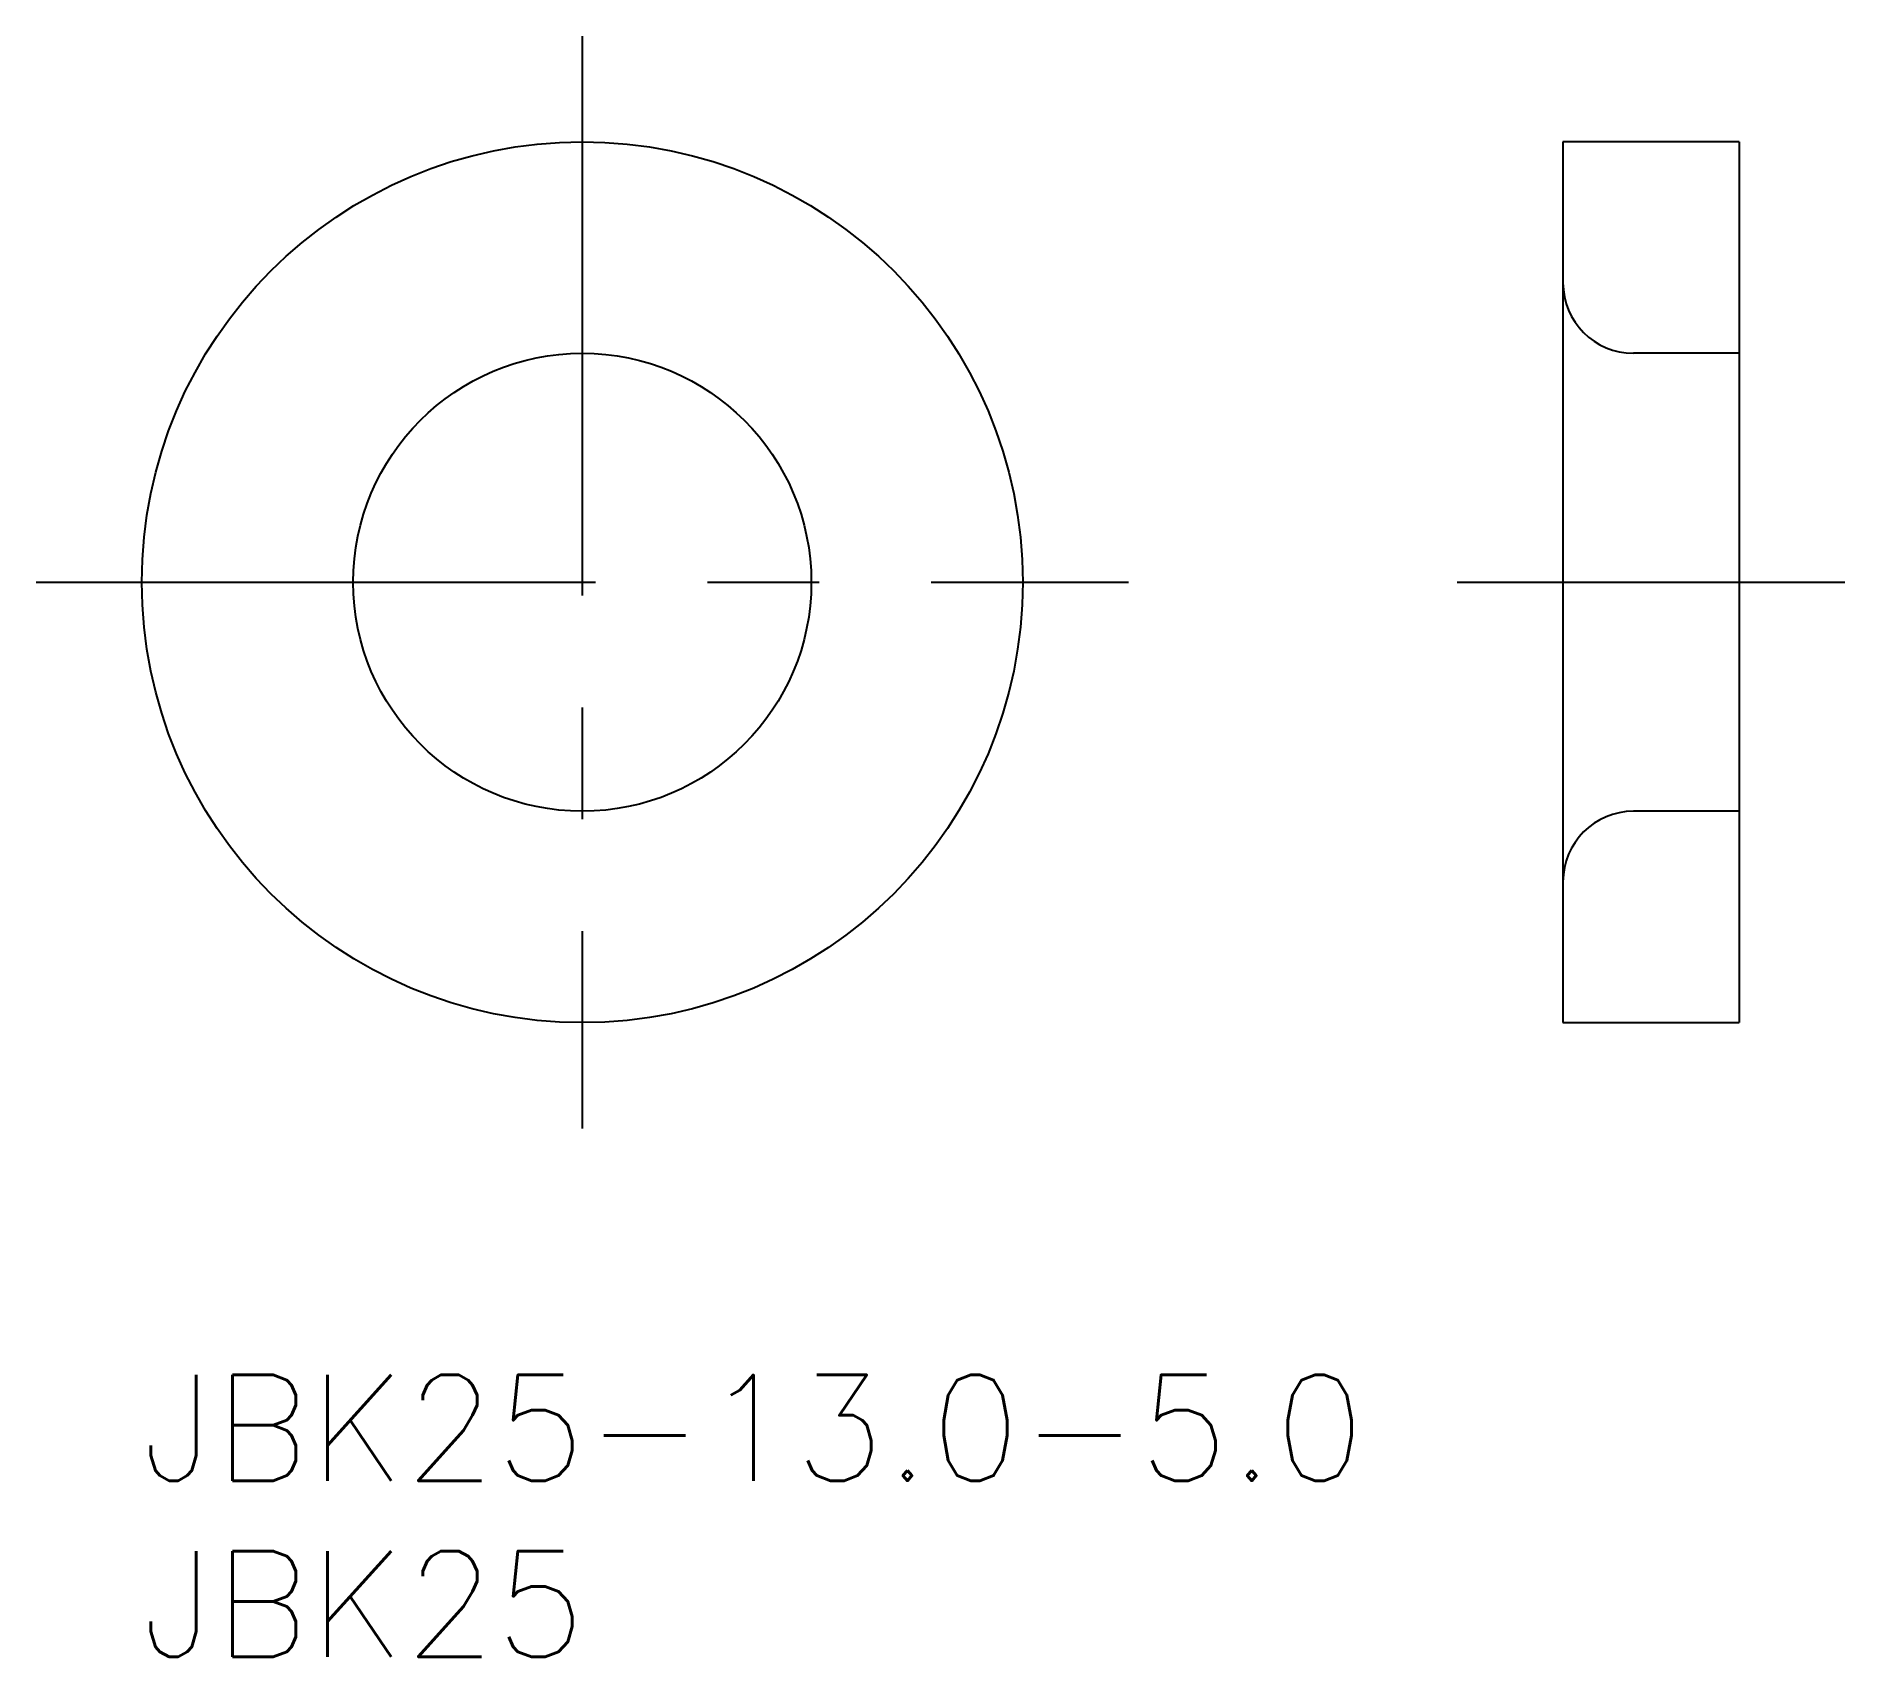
# Model space of a CAD drawing. Extents: x -3 to 48.3, y -8 to 38.
import ezdxf

# ---------------------------------------------------------------- set-up
doc = ezdxf.new("R2010")
doc.units = 0
doc.header["$LTSCALE"] = 0.5
doc.linetypes.add('CENTER', pattern=[50.8, 31.75, -6.35, 6.35, -6.35])
doc.linetypes.add('DASHED', pattern=[19.05, 12.7, -6.35])
for name, color, linetype in [('MSM_CENTER', 1, 'CENTER'), ('MSM_CONTINUOUS', 7, 'CONTINUOUS'), ('MSM_DASHED', 4, 'DASHED'), ('MSM_PART_NUMBER', 7, 'CONTINUOUS')]:
    doc.layers.add(name, color=color, linetype=linetype)
doc.styles.get("Standard").update_dxf_attribs({"font": 'txt.shx', "height": 3, "bigfont": 'bigfont.shx'})

# ---------------------------------------------------------------- blocks, each defined once
blk = doc.blocks.new('*U8')
at = {"layer": 'MSM_PART_NUMBER'}
blk.add_text('JBK25-13.0-5.0', height=3, dxfattribs=at).set_placement((0, -3))
blk = doc.blocks.new('*U9')
at = {"layer": 'MSM_PART_NUMBER'}
blk.add_text('JBK25', height=3, dxfattribs=at).set_placement((0, -8))

msp = doc.modelspace()

# ---------------------------------------------------------------- linework, layer by layer
at = {"layer": 'MSM_CENTER'}
for p, q in [((12.5, 38), (12.5, 7)), ((-3, 22.5), (28, 22.5)), ((37.334, 22.5), (48.334, 22.5))]:
    msp.add_line(p, q, dxfattribs=at)
at = {"layer": 'MSM_CONTINUOUS'}
for p, q in [((45.334, 35), (40.334, 35)), ((40.334, 35), (40.334, 10)), ((45.334, 35), (45.334, 10)), ((40.334, 10), (45.334, 10))]:
    msp.add_line(p, q, dxfattribs=at)
for radius in [12.5, 6.5]:
    msp.add_circle((12.5, 22.5), radius, dxfattribs=at)
at = {"layer": 'MSM_DASHED'}
for p, q in [((45.334, 29), (42.334, 29)), ((45.334, 16), (42.334, 16))]:
    msp.add_line(p, q, dxfattribs=at)
for centre, start, end in [((42.334, 31), 180, 270), ((42.334, 14), 90, 180)]:
    msp.add_arc(centre, 2, start, end, dxfattribs=at)

# ---------------------------------------------------------------- block references
at = {"layer": 'MSM_CONTINUOUS'}
for name in ['*U8', '*U9']:
    msp.add_blockref(name, (0, 0), dxfattribs=at)

doc.saveas('drawing.dxf')
